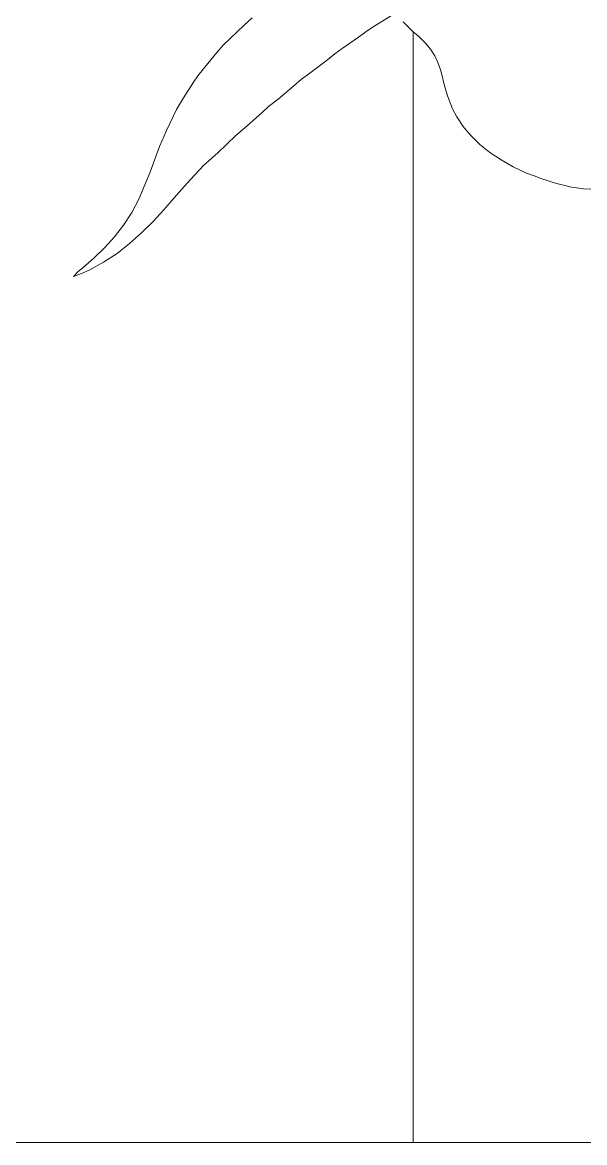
# Model space of a CAD drawing. Header units: metres. Extents: x 12.2 to 77.2, y 18.8 to 35.5.
# Drawn here: x 55.888 to 56.0963, y 29.4455 to 29.8605 of the extents above; entities that cross this region are included whole.
import ezdxf

# ---------------------------------------------------------------- set-up
doc = ezdxf.new("R2010")
doc.units = ezdxf.units.M
doc.layers.add('0inne_gulv', color=7, linetype='Continuous', lineweight=13)

# ---------------------------------------------------------------- blocks, each defined once
blk = doc.blocks.new('One bedroom house fr')
for p, q in [((0.97212, -2.60671), (0.97513, -2.60398)), ((1.02665, -2.60311), (1.02058, -2.60701)), ((1.03392, -2.6084), (1.03103, -2.60551)), ((0.9669, -2.61164), (0.97212, -2.60671)), ((1.01453, -2.61116), (1.01809, -2.60855)), ((1.02058, -2.60701), (1.01809, -2.60855)), ((1.03478, -2.60915), (1.03392, -2.6084)), ((1.03478, -3.02071), (1.03478, -2.60915)), ((1.03672, -2.61084), (1.03478, -2.60915)), ((0.96203, -2.61683), (0.96437, -2.61414)), ((0.96437, -2.61414), (0.9669, -2.61164)), ((1.00846, -2.61544), (1.01453, -2.61116)), ((1.03672, -2.61084), (1.03916, -2.61323)), ((1.03916, -2.61323), (1.04119, -2.61565)), ((0.95754, -2.62226), (0.96203, -2.61683)), ((1.00572, -2.61731), (1.00244, -2.61992)), ((1.00846, -2.61544), (1.00572, -2.61731)), ((1.04119, -2.61565), (1.04277, -2.61812)), ((1.04277, -2.61812), (1.04392, -2.62059)), ((0.95754, -2.62226), (0.95498, -2.6255)), ((1.00244, -2.61992), (0.99645, -2.62452)), ((1.0449, -2.62324), (1.04392, -2.62059)), ((0.95498, -2.6255), (0.95339, -2.62786)), ((0.99338, -2.62678), (0.99052, -2.62925)), ((0.99645, -2.62452), (0.99338, -2.62678)), ((1.0449, -2.62324), (1.0454, -2.62497)), ((1.0454, -2.62497), (1.04623, -2.62873)), ((0.94967, -2.6337), (0.95339, -2.62786)), ((0.98468, -2.63409), (0.99052, -2.62925)), ((1.0474, -2.6329), (1.04623, -2.62873)), ((0.94708, -2.63802), (0.94967, -2.6337)), ((0.98114, -2.63691), (0.98468, -2.63409)), ((1.04933, -2.63777), (1.0474, -2.6329)), ((0.94337, -2.64574), (0.94708, -2.63802)), ((0.97891, -2.63898), (0.97328, -2.64399)), ((0.97891, -2.63898), (0.98114, -2.63691)), ((1.05091, -2.64069), (1.04933, -2.63777)), ((1.0533, -2.64429), (1.05091, -2.64069)), ((0.94077, -2.65163), (0.94337, -2.64574)), ((0.96905, -2.6476), (0.96234, -2.65401)), ((0.97328, -2.64399), (0.96905, -2.6476)), ((1.0533, -2.64429), (1.05437, -2.6456)), ((1.05437, -2.6456), (1.05617, -2.64771)), ((0.93855, -2.65778), (0.94077, -2.65163)), ((1.05617, -2.64771), (1.05945, -2.65091)), ((1.06316, -2.6539), (1.05945, -2.65091)), ((0.96234, -2.65401), (0.9571, -2.65875)), ((1.0673, -2.65667), (1.06316, -2.6539)), ((0.93737, -2.66083), (0.93855, -2.65778)), ((0.95233, -2.66379), (0.9571, -2.65875)), ((1.06974, -2.65801), (1.0673, -2.65667)), ((1.07183, -2.6592), (1.06974, -2.65801)), ((1.07183, -2.6592), (1.07678, -2.66152)), ((0.93531, -2.6659), (0.93737, -2.66083)), ((0.95, -2.66634), (0.95233, -2.66379)), ((1.07678, -2.66152), (1.07988, -2.66268)), ((1.08209, -2.66356), (1.07988, -2.66268)), ((1.08779, -2.66539), (1.08209, -2.66356)), ((0.93531, -2.6659), (0.93307, -2.67114)), ((0.95, -2.66634), (0.9462, -2.67065)), ((1.08779, -2.66539), (1.09157, -2.66629)), ((1.09157, -2.66629), (1.09263, -2.66658)), ((1.09263, -2.66658), (1.0979, -2.66737)), ((1.0979, -2.66737), (1.10331, -2.66758)), ((0.93043, -2.67612), (0.93307, -2.67114)), ((0.94237, -2.6752), (0.9462, -2.67065)), ((0.92741, -2.68081), (0.93043, -2.67612)), ((0.93831, -2.67956), (0.94237, -2.6752)), ((0.92741, -2.68081), (0.92401, -2.68518)), ((0.93406, -2.68371), (0.93831, -2.67956)), ((0.92963, -2.68763), (0.93406, -2.68371)), ((0.92401, -2.68518), (0.9203, -2.68923)), ((0.92963, -2.68763), (0.925, -2.69128)), ((0.9125, -2.69656), (0.91646, -2.69301)), ((0.9203, -2.68923), (0.91646, -2.69301)), ((0.925, -2.69128), (0.92002, -2.69457)), ((0.9125, -2.69656), (0.91054, -2.69814)), ((0.91464, -2.69749), (0.92002, -2.69457)), ((0.90883, -2.69984), (0.91054, -2.69814)), ((0.90883, -2.69984), (0.91186, -2.69872)), ((0.91464, -2.69749), (0.91186, -2.69872)), ((1.03478, -3.02071), (-0.18442, -3.02071)), ((1.11098, -3.02071), (1.03478, -3.02071))]:
    blk.add_line(p, q)

msp = doc.modelspace()

# ---------------------------------------------------------------- block references
at = {"layer": '0inne_gulv'}
msp.add_blockref('One bedroom house fr', (54.9981, 32.46623), dxfattribs=at)

doc.saveas('drawing.dxf')
